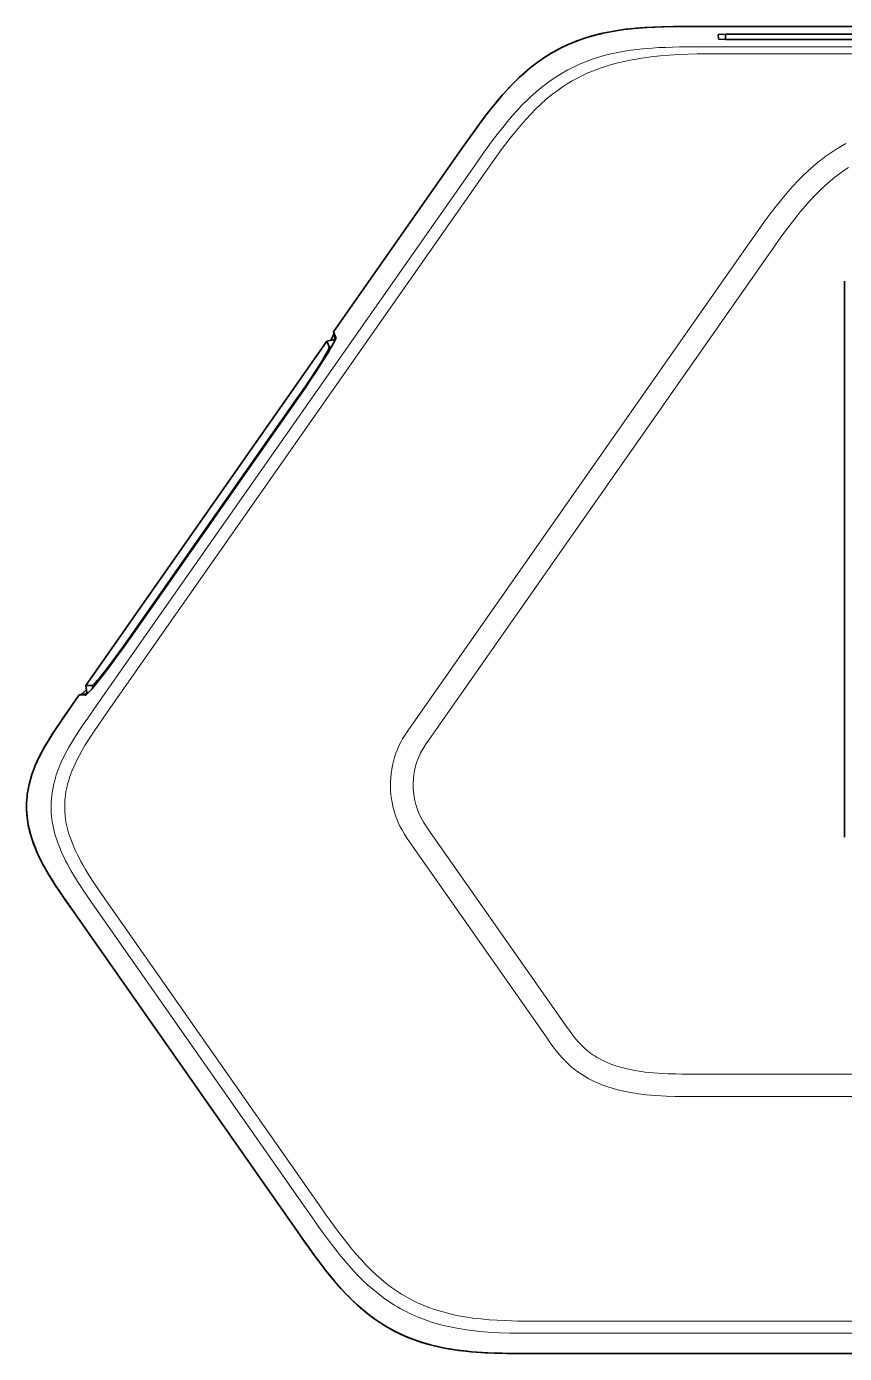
# Model space of a CAD drawing. Extents: x 0 to 297, y 0 to 210.
# Drawn here: x 97.56 to 122.26, y 76.19 to 116.28 of the extents above; entities that cross this region are included whole.
import ezdxf

# ---------------------------------------------------------------- set-up
doc = ezdxf.new("R2010")
doc.units = 0

msp = doc.modelspace()

# ---------------------------------------------------------------- linework, layer by layer
at = {"color": 7, "lineweight": 35}
for p, q in [((117.792, 116.278), (181.025, 116.278)), ((117.792, 116.278), (181.025, 116.278)), ((139.491, 116.047), (118.665, 116.047)), ((139.485, 115.887), (118.67, 115.887)), ((191.849, 76.189), (112.821, 76.189))]:
    msp.add_line(p, q, dxfattribs=at)
at = {"color": 7, "lineweight": 35, "ltscale": 0.005448}
msp.add_line((118.665, 116.047), (118.447, 116.035), dxfattribs=at)
at = {"color": 7, "lineweight": 35, "ltscale": 0.003447}
msp.add_line((118.447, 116.035), (118.459, 115.898), dxfattribs=at)
at = {"color": 7, "lineweight": 35, "ltscale": 0.005292}
msp.add_line((118.459, 115.898), (118.67, 115.887), dxfattribs=at)
at = {"color": 7, "lineweight": 35, "ltscale": 0.003998}
msp.add_line((118.67, 115.887), (118.665, 116.047), dxfattribs=at)
at = {"color": 7, "lineweight": 13, "ltscale": 0.012132}
msp.add_line((118.11, 115.668), (118.595, 115.668), dxfattribs=at)
at = {"color": 7, "lineweight": 13}
for p, q in [((180.6, 115.668), (118.595, 115.668)), ((180.6, 115.458), (118.595, 115.458)), ((117.689, 84.628), (190.884, 84.628)), ((117.689, 83.952), (190.884, 83.952)), ((191.204, 77.163), (113.367, 77.163)), ((191.204, 76.797), (113.367, 76.797))]:
    msp.add_line(p, q, dxfattribs=at)
at = {"color": 7, "lineweight": 13, "ltscale": 0.012337}
msp.add_line((118.101, 115.455), (118.595, 115.458), dxfattribs=at)
at = {"color": 7, "lineweight": 35, "ltscale": 0.168976}
msp.add_line((110.708, 112.591), (106.831, 107.054), dxfattribs=at)
msp.add_line((110.708, 112.591), (106.831, 107.054), dxfattribs=at)
at = {"color": 7, "lineweight": 13, "ltscale": 0.493095}
for p, q in [((111.025, 111.983), (99.712, 95.826)), ((111.337, 111.764), (100.024, 95.608))]:
    msp.add_line(p, q, dxfattribs=at)
at = {"color": 7, "lineweight": 13, "ltscale": 0.00307}
msp.add_line((111.095, 112.084), (111.025, 111.983), dxfattribs=at)
at = {"color": 7, "lineweight": 13, "ltscale": 0.003065}
msp.add_line((111.407, 111.865), (111.337, 111.764), dxfattribs=at)
at = {"color": 7, "lineweight": 13, "ltscale": 0.449999}
for p, q in [((119.413, 109.772), (109.089, 95.028)), ((119.971, 109.382), (109.647, 94.637))]:
    msp.add_line(p, q, dxfattribs=at)
at = {"color": 7, "lineweight": 35, "ltscale": 0.42}
msp.add_line((122.263, 108.584), (122.263, 91.784), dxfattribs=at)
at = {"color": 7, "lineweight": 35, "ltscale": 0.003383}
for p, q in [((106.831, 107.054), (106.854, 106.921)), ((106.831, 107.054), (106.854, 106.921)), ((99.149, 96.083), (99.282, 96.107)), ((99.149, 96.083), (99.282, 96.107))]:
    msp.add_line(p, q, dxfattribs=at)
at = {"color": 7, "lineweight": 35, "ltscale": 0.00455}
for p, q in [((106.831, 107.054), (106.898, 106.885)), ((99.149, 96.083), (99.331, 96.078))]:
    msp.add_line(p, q, dxfattribs=at)
at = {"color": 7, "lineweight": 35, "ltscale": 0.317506}
msp.add_line((106.628, 106.773), (99.344, 96.37), dxfattribs=at)
at = {"color": 7, "lineweight": 35, "ltscale": 0.005309}
msp.add_line((106.837, 106.81), (106.628, 106.773), dxfattribs=at)
at = {"color": 7, "lineweight": 35, "ltscale": 0.004692}
for p, q in [((106.697, 106.598), (106.628, 106.773)), ((99.344, 96.37), (99.531, 96.365))]:
    msp.add_line(p, q, dxfattribs=at)
at = {"color": 7, "lineweight": 35, "ltscale": 0.000906738}
msp.add_line((106.868, 106.789), (106.838, 106.81), dxfattribs=at)
at = {"color": 7, "lineweight": 35, "ltscale": 0.001211}
msp.add_line((106.855, 106.764), (106.838, 106.809), dxfattribs=at)
at = {"color": 7, "lineweight": 35, "ltscale": 0.002315}
for p, q in [((106.854, 106.921), (106.887, 106.834)), ((99.282, 96.107), (99.375, 96.105))]:
    msp.add_line(p, q, dxfattribs=at)
at = {"color": 7, "lineweight": 35, "ltscale": 0.000945567}
msp.add_line((106.868, 106.885), (106.854, 106.921), dxfattribs=at)
at = {"color": 7, "lineweight": 35, "ltscale": 6.97748e-05}
msp.add_line((106.868, 106.885), (106.868, 106.883), dxfattribs=at)
at = {"color": 7, "lineweight": 35, "ltscale": 6.20361e-05}
msp.add_line((106.898, 106.882), (106.898, 106.885), dxfattribs=at)
at = {"color": 7, "lineweight": 13, "ltscale": 0.00197}
for p, q in [((106.697, 106.598), (106.774, 106.612)), ((99.531, 96.365), (99.545, 96.288))]:
    msp.add_line(p, q, dxfattribs=at)
at = {"color": 7, "lineweight": 35, "ltscale": 0.2125}
for p, q in [((100.759, 97.943), (105.634, 104.905)), ((105.649, 104.895), (100.774, 97.932))]:
    msp.add_line(p, q, dxfattribs=at)
at = {"color": 7, "lineweight": 13, "ltscale": 0.00045808}
msp.add_line((105.634, 104.905), (105.649, 104.895), dxfattribs=at)
at = {"color": 7, "lineweight": 13, "ltscale": 0.000458127}
msp.add_line((100.759, 97.943), (100.774, 97.932), dxfattribs=at)
at = {"color": 7, "lineweight": 35, "ltscale": 0.005308}
msp.add_line((99.381, 96.161), (99.344, 96.37), dxfattribs=at)
at = {"color": 7, "lineweight": 35, "ltscale": 0.013677}
msp.add_line((99.149, 96.083), (98.835, 95.634), dxfattribs=at)
msp.add_line((99.149, 96.083), (98.835, 95.634), dxfattribs=at)
at = {"color": 7, "lineweight": 35, "ltscale": 0.000945727}
msp.add_line((99.32, 96.106), (99.282, 96.107), dxfattribs=at)
at = {"color": 7, "lineweight": 35, "ltscale": 6.96788e-05}
msp.add_line((99.323, 96.107), (99.32, 96.106), dxfattribs=at)
at = {"color": 7, "lineweight": 35, "ltscale": 6.20803e-05}
msp.add_line((99.331, 96.078), (99.334, 96.079), dxfattribs=at)
at = {"color": 7, "lineweight": 35, "ltscale": 0.001252}
msp.add_line((99.381, 96.161), (99.431, 96.159), dxfattribs=at)
at = {"color": 7, "lineweight": 35, "ltscale": 0.000906629}
msp.add_line((99.411, 96.139), (99.381, 96.16), dxfattribs=at)
at = {"color": 7, "lineweight": 13, "ltscale": 0.005852}
msp.add_line((99.577, 95.634), (99.712, 95.826), dxfattribs=at)
at = {"color": 7, "lineweight": 13, "ltscale": 0.005876}
msp.add_line((99.889, 95.415), (100.024, 95.608), dxfattribs=at)
at = {"color": 7, "lineweight": 13, "ltscale": 0.181206}
for p, q in [((109.68, 92.043), (113.838, 86.106)), ((109.12, 91.651), (113.278, 85.714))]:
    msp.add_line(p, q, dxfattribs=at)
at = {"color": 7, "lineweight": 35, "ltscale": 0.295804}
for p, q in [((98.95, 89.569), (105.737, 79.876)), ((105.737, 79.876), (98.95, 89.569))]:
    msp.add_line(p, q, dxfattribs=at)
at = {"color": 7, "lineweight": 13, "ltscale": 0.004209}
msp.add_line((99.788, 89.431), (99.692, 89.569), dxfattribs=at)
at = {"color": 7, "lineweight": 13, "ltscale": 0.272642}
for p, q in [((99.788, 89.431), (106.044, 80.497)), ((100.109, 89.655), (106.364, 80.722))]:
    msp.add_line(p, q, dxfattribs=at)
at = {"color": 7, "lineweight": 13, "ltscale": 0.004217}
msp.add_line((100.109, 89.655), (100.012, 89.794), dxfattribs=at)
at = {"color": 7, "lineweight": 13, "ltscale": 0.000412094}
for p, q in [((106.374, 80.708), (106.364, 80.722)), ((106.053, 80.484), (106.044, 80.497))]:
    msp.add_line(p, q, dxfattribs=at)
at = {"color": 7, "lineweight": 13, "ltscale": 0.005773}
msp.add_line((113.137, 77.163), (113.367, 77.163), dxfattribs=at)
at = {"color": 7, "lineweight": 13, "ltscale": 0.005759}
msp.add_line((113.137, 76.797), (113.367, 76.797), dxfattribs=at)
at = {"color": 7, "lineweight": 35}
for points in [[(117.792, 116.278), (117.328, 116.278), (117.096, 116.276), (116.75, 116.269), (116.492, 116.26), (116.234, 116.246), (115.978, 116.227), (115.724, 116.202), (115.597, 116.186), (115.472, 116.169), (115.247, 116.133), (115.025, 116.09), (114.915, 116.065), (114.805, 116.039), (114.661, 116.001), (114.517, 115.96), (114.376, 115.914), (114.278, 115.88), (114.181, 115.844), (114.086, 115.807), (113.991, 115.768), (113.866, 115.713), (113.743, 115.655), (113.621, 115.593), (113.502, 115.527), (113.383, 115.459), (113.267, 115.387), (113.182, 115.332), (113.099, 115.275), (113.014, 115.215), (112.93, 115.153), (112.845, 115.088), (112.762, 115.022), (112.599, 114.884), (112.44, 114.74), (112.285, 114.59), (112.134, 114.434), (111.971, 114.256), (111.812, 114.073), (111.657, 113.884), (111.559, 113.761), (111.463, 113.637), (111.336, 113.469), (111.21, 113.298), (111.084, 113.123), (110.958, 112.947), (110.708, 112.591)], [(110.708, 112.591), (110.965, 112.955), (111.094, 113.137), (111.292, 113.409), (111.443, 113.611), (111.598, 113.811), (111.757, 114.007), (111.921, 114.2), (112.09, 114.388), (112.247, 114.552), (112.409, 114.711), (112.492, 114.788), (112.576, 114.864), (112.69, 114.962), (112.806, 115.058), (112.925, 115.15), (113.078, 115.261), (113.234, 115.366), (113.394, 115.465), (113.558, 115.559), (113.725, 115.646), (113.896, 115.726), (114.069, 115.801), (114.246, 115.868), (114.425, 115.93), (114.569, 115.975), (114.714, 116.015), (114.861, 116.052), (114.971, 116.078), (115.082, 116.101), (115.305, 116.143), (115.53, 116.177), (115.655, 116.194), (115.781, 116.208), (116.033, 116.232), (116.285, 116.249), (116.537, 116.262), (116.789, 116.27), (117.124, 116.276), (117.347, 116.278), (117.792, 116.278)], [(105.649, 104.895), (105.82, 105.14), (105.988, 105.385), (106.147, 105.622), (106.3, 105.852), (106.489, 106.145), (106.652, 106.406), (106.721, 106.521), (106.781, 106.623), (106.828, 106.71), (106.864, 106.781), (106.888, 106.835), (106.894, 106.855), (106.898, 106.871), (106.898, 106.882)], [(106.697, 106.598), (106.697, 106.593), (106.695, 106.579), (106.687, 106.554), (106.673, 106.52), (106.642, 106.459), (106.6, 106.381), (106.546, 106.288), (106.482, 106.181), (106.324, 105.929), (106.118, 105.614), (105.884, 105.267), (105.634, 104.905)], [(99.334, 96.079), (99.346, 96.084), (99.363, 96.096), (99.385, 96.114), (99.419, 96.148), (99.46, 96.191), (99.523, 96.262), (99.595, 96.348), (99.756, 96.547), (99.94, 96.785), (100.139, 97.05), (100.295, 97.262), (100.454, 97.481), (100.774, 97.932)], [(100.759, 97.943), (100.511, 97.594), (100.272, 97.264), (100.051, 96.968), (99.858, 96.72), (99.775, 96.617), (99.703, 96.531), (99.642, 96.462), (99.593, 96.411), (99.568, 96.388), (99.548, 96.372), (99.536, 96.366), (99.531, 96.365)], [(98.95, 89.569), (98.745, 89.862), (98.546, 90.154), (98.449, 90.301), (98.328, 90.49), (98.211, 90.682), (98.146, 90.793), (98.084, 90.905), (98.03, 91.004), (97.979, 91.105), (97.896, 91.277), (97.858, 91.364), (97.821, 91.451), (97.77, 91.583), (97.723, 91.715), (97.682, 91.849), (97.646, 91.983), (97.627, 92.063), (97.611, 92.144), (97.596, 92.222), (97.584, 92.301), (97.571, 92.407), (97.562, 92.514), (97.557, 92.621), (97.555, 92.723), (97.558, 92.825), (97.563, 92.926), (97.57, 93.002), (97.579, 93.078), (97.602, 93.229), (97.633, 93.379), (97.672, 93.528), (97.717, 93.676), (97.766, 93.813), (97.819, 93.948), (97.878, 94.083), (97.924, 94.181), (97.973, 94.279), (98.026, 94.379), (98.08, 94.478), (98.166, 94.626), (98.255, 94.773), (98.347, 94.919), (98.442, 95.064), (98.571, 95.255), (98.659, 95.382), (98.835, 95.634)], [(97.839, 93.994), (97.878, 94.082), (97.919, 94.17), (98.006, 94.343), (98.099, 94.513), (98.214, 94.707), (98.333, 94.898), (98.463, 95.094), (98.55, 95.224), (98.727, 95.48), (98.835, 95.634)], [(98.95, 89.569), (98.761, 89.839), (98.667, 89.975), (98.528, 90.181), (98.425, 90.337), (98.325, 90.494), (98.25, 90.616), (98.177, 90.738), (98.108, 90.86), (98.042, 90.983), (97.964, 91.135), (97.891, 91.289), (97.823, 91.446), (97.762, 91.605), (97.707, 91.766), (97.682, 91.848), (97.66, 91.93), (97.633, 92.04), (97.609, 92.15), (97.59, 92.262), (97.575, 92.373), (97.564, 92.484), (97.558, 92.596)], [(112.821, 76.189), (112.422, 76.189), (112.223, 76.191), (111.927, 76.195), (111.708, 76.2), (111.49, 76.209), (111.322, 76.217), (111.154, 76.228), (110.991, 76.242), (110.828, 76.257), (110.61, 76.283), (110.393, 76.314), (110.179, 76.352), (109.966, 76.396), (109.756, 76.448), (109.652, 76.476), (109.549, 76.507), (109.365, 76.566), (109.184, 76.632), (109.005, 76.705), (108.83, 76.784), (108.657, 76.871), (108.538, 76.936), (108.419, 77.004), (108.303, 77.075), (108.218, 77.13), (108.134, 77.187), (108.049, 77.247), (107.965, 77.308), (107.803, 77.435), (107.645, 77.568), (107.491, 77.706), (107.341, 77.85), (107.193, 78), (107.05, 78.155), (106.909, 78.314), (106.812, 78.429), (106.715, 78.546), (106.61, 78.678), (106.506, 78.812), (106.375, 78.984), (106.246, 79.159), (106.075, 79.397), (105.961, 79.556), (105.737, 79.876)], [(105.737, 79.876), (105.95, 79.572), (106.058, 79.42), (106.221, 79.193), (106.346, 79.023), (106.473, 78.854), (106.579, 78.717), (106.686, 78.582), (106.778, 78.47), (106.871, 78.359), (107.028, 78.179), (107.19, 78.004), (107.276, 77.916), (107.363, 77.829), (107.446, 77.749), (107.53, 77.671), (107.682, 77.536), (107.839, 77.407), (108, 77.284), (108.165, 77.167), (108.249, 77.111), (108.334, 77.056), (108.449, 76.987), (108.566, 76.92), (108.684, 76.857), (108.837, 76.781), (108.991, 76.711), (109.148, 76.646), (109.307, 76.587), (109.468, 76.532), (109.569, 76.501), (109.671, 76.471), (109.877, 76.417), (110.084, 76.371), (110.293, 76.331), (110.479, 76.301), (110.665, 76.276), (110.852, 76.255), (110.992, 76.241), (111.133, 76.23), (111.415, 76.212), (111.696, 76.201), (111.884, 76.196), (112.072, 76.192), (112.322, 76.19), (112.821, 76.189)]]:
    msp.add_lwpolyline(points, dxfattribs=at)
at = {"color": 7, "lineweight": 13}
for points in [[(118.11, 115.668), (117.742, 115.667), (117.56, 115.666), (117.284, 115.663), (117.065, 115.658), (116.845, 115.65), (116.65, 115.641), (116.454, 115.629), (116.315, 115.618), (116.175, 115.605), (115.99, 115.585), (115.805, 115.561), (115.62, 115.532), (115.414, 115.494), (115.208, 115.45), (115.005, 115.399), (114.804, 115.341), (114.619, 115.279), (114.436, 115.211), (114.256, 115.137), (114.079, 115.055), (113.906, 114.967), (113.737, 114.872), (113.572, 114.771), (113.431, 114.678), (113.293, 114.58), (113.158, 114.477), (113.025, 114.37), (112.94, 114.298), (112.857, 114.224), (112.771, 114.146), (112.687, 114.066), (112.529, 113.909), (112.376, 113.746), (112.226, 113.579), (112.081, 113.407), (111.938, 113.232), (111.799, 113.054), (111.696, 112.919), (111.594, 112.782), (111.468, 112.609), (111.343, 112.435), (111.095, 112.084)], [(118.101, 115.455), (117.818, 115.45), (117.531, 115.442), (117.25, 115.43), (116.971, 115.413), (116.693, 115.39), (116.416, 115.36), (116.28, 115.343), (116.145, 115.324), (115.966, 115.295), (115.788, 115.263), (115.612, 115.226), (115.417, 115.18), (115.224, 115.129), (115.035, 115.072), (114.849, 115.008), (114.68, 114.944), (114.515, 114.875), (114.353, 114.801), (114.195, 114.721), (114.039, 114.635), (113.888, 114.544), (113.739, 114.448), (113.654, 114.389), (113.57, 114.329), (113.487, 114.267), (113.405, 114.203), (113.244, 114.07), (113.087, 113.93), (112.934, 113.784), (112.787, 113.634), (112.643, 113.479), (112.502, 113.319), (112.402, 113.201), (112.303, 113.081), (112.198, 112.949), (112.094, 112.814), (111.896, 112.55), (111.732, 112.324), (111.625, 112.173), (111.407, 111.865)], [(122.306, 112.742), (122.151, 112.657), (121.998, 112.564), (121.848, 112.466), (121.76, 112.404), (121.673, 112.341), (121.586, 112.276), (121.5, 112.208), (121.333, 112.068), (121.169, 111.923), (121.01, 111.771), (120.856, 111.616), (120.706, 111.456), (120.56, 111.293), (120.419, 111.128), (120.327, 111.016), (120.237, 110.904), (120.128, 110.764), (120.022, 110.624), (119.898, 110.456), (119.777, 110.288), (119.658, 110.121), (119.413, 109.772)], [(122.38, 112.018), (122.245, 111.928), (122.109, 111.83), (121.974, 111.726), (121.841, 111.616), (121.681, 111.475), (121.523, 111.327), (121.369, 111.172), (121.218, 111.012), (121.12, 110.902), (121.023, 110.79), (120.928, 110.677), (120.835, 110.563), (120.691, 110.38), (120.551, 110.196), (120.426, 110.025), (120.343, 109.911), (120.181, 109.682), (119.971, 109.382)], [(99.577, 95.634), (99.383, 95.356), (99.289, 95.219), (99.149, 95.01), (99.061, 94.876), (98.976, 94.74), (98.905, 94.622), (98.836, 94.504), (98.743, 94.332), (98.656, 94.159), (98.615, 94.072), (98.576, 93.985), (98.512, 93.826), (98.455, 93.666), (98.43, 93.585), (98.407, 93.504), (98.379, 93.396), (98.355, 93.288), (98.335, 93.178), (98.318, 93.063), (98.306, 92.948), (98.299, 92.832), (98.296, 92.717), (98.298, 92.614), (98.303, 92.511), (98.312, 92.409), (98.321, 92.332), (98.332, 92.255), (98.357, 92.117), (98.388, 91.98), (98.425, 91.844), (98.467, 91.709), (98.498, 91.62), (98.531, 91.531), (98.567, 91.441), (98.605, 91.351), (98.645, 91.261), (98.687, 91.172), (98.737, 91.072), (98.789, 90.972), (98.892, 90.785), (99.002, 90.6), (99.095, 90.45), (99.191, 90.301), (99.287, 90.155), (99.485, 89.865), (99.692, 89.569)], [(99.889, 95.415), (99.696, 95.135), (99.6, 94.994), (99.464, 94.787), (99.39, 94.671), (99.319, 94.555), (99.228, 94.4), (99.142, 94.245), (99.062, 94.089), (98.989, 93.934), (98.924, 93.779), (98.866, 93.624), (98.818, 93.472), (98.797, 93.396), (98.778, 93.32), (98.761, 93.244), (98.747, 93.169), (98.728, 93.048), (98.715, 92.927), (98.708, 92.806), (98.707, 92.685), (98.711, 92.564), (98.721, 92.444), (98.736, 92.324), (98.757, 92.203), (98.783, 92.083), (98.804, 92.002), (98.826, 91.922), (98.851, 91.841), (98.879, 91.76), (98.929, 91.625), (98.984, 91.491), (99.045, 91.356), (99.092, 91.258), (99.141, 91.161), (99.197, 91.057), (99.255, 90.953), (99.339, 90.808), (99.427, 90.664), (99.549, 90.472), (99.677, 90.28), (99.808, 90.087), (100.012, 89.794)], [(109.12, 91.651), (109.054, 91.748), (108.972, 91.875), (108.929, 91.946), (108.888, 92.02), (108.835, 92.121), (108.786, 92.226), (108.757, 92.293), (108.73, 92.362), (108.704, 92.431), (108.68, 92.502), (108.648, 92.61), (108.621, 92.719), (108.597, 92.83), (108.578, 92.941), (108.562, 93.069), (108.552, 93.197), (108.547, 93.325), (108.548, 93.454), (108.555, 93.582), (108.567, 93.71), (108.585, 93.836), (108.609, 93.961), (108.638, 94.084), (108.673, 94.204), (108.713, 94.323), (108.757, 94.438), (108.806, 94.548), (108.859, 94.654), (108.915, 94.757), (108.97, 94.849), (109.01, 94.912), (109.089, 95.028)], [(109.68, 92.043), (109.59, 92.177), (109.548, 92.243), (109.496, 92.332), (109.45, 92.422), (109.398, 92.535), (109.353, 92.651), (109.315, 92.771), (109.285, 92.894), (109.261, 93.02), (109.244, 93.148), (109.235, 93.281), (109.234, 93.414), (109.24, 93.547), (109.255, 93.677), (109.277, 93.805), (109.305, 93.93), (109.34, 94.048), (109.382, 94.163), (109.431, 94.276), (109.458, 94.332), (109.488, 94.387), (109.555, 94.5), (109.631, 94.614), (109.647, 94.637)], [(117.689, 84.628), (117.352, 84.629), (117.184, 84.632), (116.932, 84.639), (116.78, 84.646), (116.628, 84.655), (116.49, 84.666), (116.352, 84.679), (116.242, 84.692), (116.132, 84.706), (115.987, 84.728), (115.843, 84.755), (115.7, 84.785), (115.542, 84.824), (115.388, 84.87), (115.239, 84.921), (115.166, 84.949), (115.095, 84.979), (114.963, 85.039), (114.837, 85.106), (114.777, 85.141), (114.718, 85.178), (114.66, 85.216), (114.604, 85.256), (114.501, 85.335), (114.403, 85.42), (114.309, 85.511), (114.218, 85.607), (114.159, 85.675), (114.101, 85.746), (114.024, 85.845), (113.974, 85.914), (113.838, 86.106)], [(117.689, 83.952), (117.33, 83.953), (117.15, 83.956), (116.877, 83.964), (116.722, 83.971), (116.565, 83.981), (116.417, 83.992), (116.268, 84.007), (116.053, 84.032), (115.945, 84.048), (115.838, 84.065), (115.694, 84.092), (115.55, 84.122), (115.407, 84.157), (115.247, 84.201), (115.089, 84.252), (114.933, 84.309), (114.779, 84.373), (114.659, 84.429), (114.542, 84.489), (114.428, 84.555), (114.316, 84.625), (114.207, 84.7), (114.102, 84.779), (114.001, 84.863), (113.904, 84.951), (113.843, 85.01), (113.783, 85.071), (113.724, 85.134), (113.667, 85.199), (113.559, 85.33), (113.462, 85.456), (113.398, 85.544), (113.278, 85.714)], [(106.374, 80.708), (106.611, 80.37), (106.731, 80.202), (106.909, 79.956), (107.027, 79.797), (107.147, 79.64), (107.249, 79.51), (107.352, 79.382), (107.504, 79.201), (107.659, 79.025), (107.818, 78.856), (107.964, 78.709), (108.113, 78.569), (108.265, 78.435), (108.421, 78.307), (108.581, 78.186), (108.732, 78.081), (108.886, 77.982), (109.044, 77.889), (109.204, 77.802), (109.369, 77.721), (109.536, 77.647), (109.707, 77.579), (109.881, 77.517), (110.058, 77.462), (110.238, 77.412), (110.422, 77.367), (110.608, 77.328), (110.796, 77.294), (110.916, 77.276), (111.036, 77.259), (111.279, 77.23), (111.526, 77.208), (111.775, 77.191), (111.988, 77.18), (112.203, 77.173), (112.4, 77.168), (112.799, 77.164), (113.137, 77.163)], [(106.053, 80.484), (106.263, 80.185), (106.368, 80.037), (106.525, 79.817), (106.644, 79.655), (106.764, 79.495), (106.948, 79.258), (107.041, 79.142), (107.136, 79.028), (107.227, 78.919), (107.321, 78.813), (107.447, 78.674), (107.576, 78.539), (107.708, 78.408), (107.859, 78.266), (108.015, 78.129), (108.174, 77.998), (108.338, 77.874), (108.503, 77.759), (108.672, 77.65), (108.758, 77.598), (108.845, 77.548), (108.933, 77.5), (109.022, 77.453), (109.111, 77.409), (109.202, 77.366), (109.293, 77.325), (109.385, 77.286), (109.572, 77.213), (109.762, 77.147), (109.956, 77.088), (110.151, 77.035), (110.35, 76.989), (110.551, 76.95), (110.731, 76.919), (110.913, 76.893), (111.096, 76.87), (111.235, 76.856), (111.374, 76.844), (111.608, 76.827), (111.843, 76.815), (112.159, 76.805), (112.371, 76.801), (112.798, 76.797), (113.137, 76.797)]]:
    msp.add_lwpolyline(points, dxfattribs=at)
at = {"color": 7, "lineweight": 35}
for centre, radius, start, end in [((105.702, 107.42), 1.215, 329.0316, 339.5978), ((106.676, 106.901), 0.194, 330.4206, 354.4958), ((98.42, 97.018), 1.214, 310.4, 320.9677), ((99.24, 96.281), 0.194, 295.5044, 319.5792)]:
    msp.add_arc(centre, radius, start, end, dxfattribs=at)

doc.saveas('drawing.dxf')
